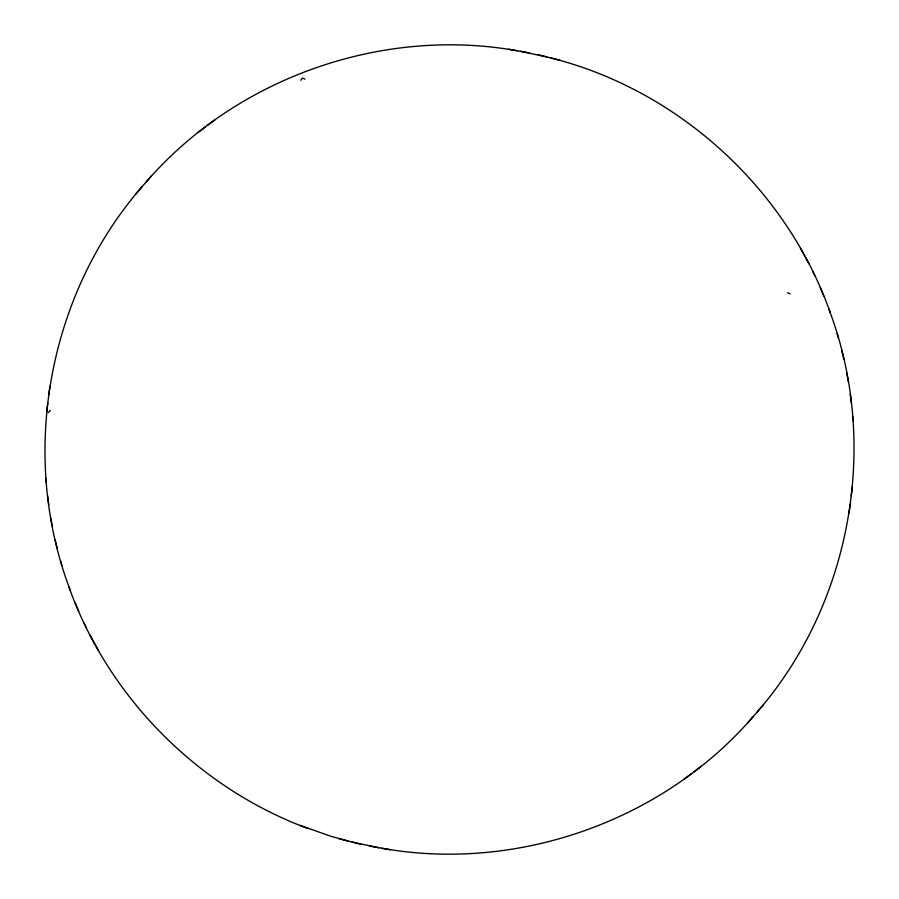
<?xml version="1.0" encoding="UTF-8"?>
<svg xmlns="http://www.w3.org/2000/svg" width="899" height="899" viewBox="0 0 899 899"><rect width="100%" height="100%" fill="white"/><g stroke="black" fill="none" stroke-linecap="round" stroke-linejoin="round"><path stroke-width="1.35" d="M141.772 187.048C47.265 295.591 18.823 456.366 70.448 590.755M757.228 711.952C851.735 603.409 880.177 442.634 828.552 308.245M46.624 412.147L47.793 403.123M48.793 394.773L49.939 385.896M849.061 513.104L850.207 504.227M851.207 495.877L852.376 486.853M48.557 412.517L50.254 410.281M300.76 80.281L302.457 78.044L305.019 79.179M145.672 182.564C235.549 78.146 381.603 26.453 517.161 50.737M381.839 848.263C517.397 872.547 663.451 820.854 753.328 716.436M135.738 194.049L151.403 175.923M747.597 723.077L763.262 704.951M198.05 132.535L205.523 126.939M208.062 125.017L215.018 119.792M683.982 779.208L690.938 773.983M693.477 772.061L700.95 766.465M520.285 51.299L546.794 56.929M352.206 842.071L378.715 847.701M508.587 49.254L529.477 52.895M369.523 846.105L390.413 849.746M551.031 58.008C678.43 89.99 786.434 188.621 830.193 312.459M300.109 825.338L330.36 836.126L347.969 840.992M538.321 54.772L560.043 60.3M338.957 838.7L360.679 844.228M308.245 828.653C198.252 787.884 108.026 697.219 68.807 586.541M787.569 292.737L790.131 293.872M800.413 248.203L804.594 255.889M804.74 256.091L808.943 263.823M90.057 635.177L94.26 642.909M94.406 643.111L98.587 650.797M820.259 287.691L823.742 295.996M812.932 271.678L814.775 275.768M84.225 623.232L86.068 627.322M78.741 611.309L75.258 603.004M837.138 333.529L838.306 337.878M841.734 350.61L843.846 359.375M57.266 548.39L55.154 539.625M60.694 561.122L61.862 565.471M846.566 372.287L848.207 381.154M52.434 526.713L50.794 517.846M850.196 394.178L851.353 403.112M48.804 504.822L47.647 495.888M852.623 416.203L853.084 420.676M45.916 478.324L46.377 482.797"/></g></svg>
